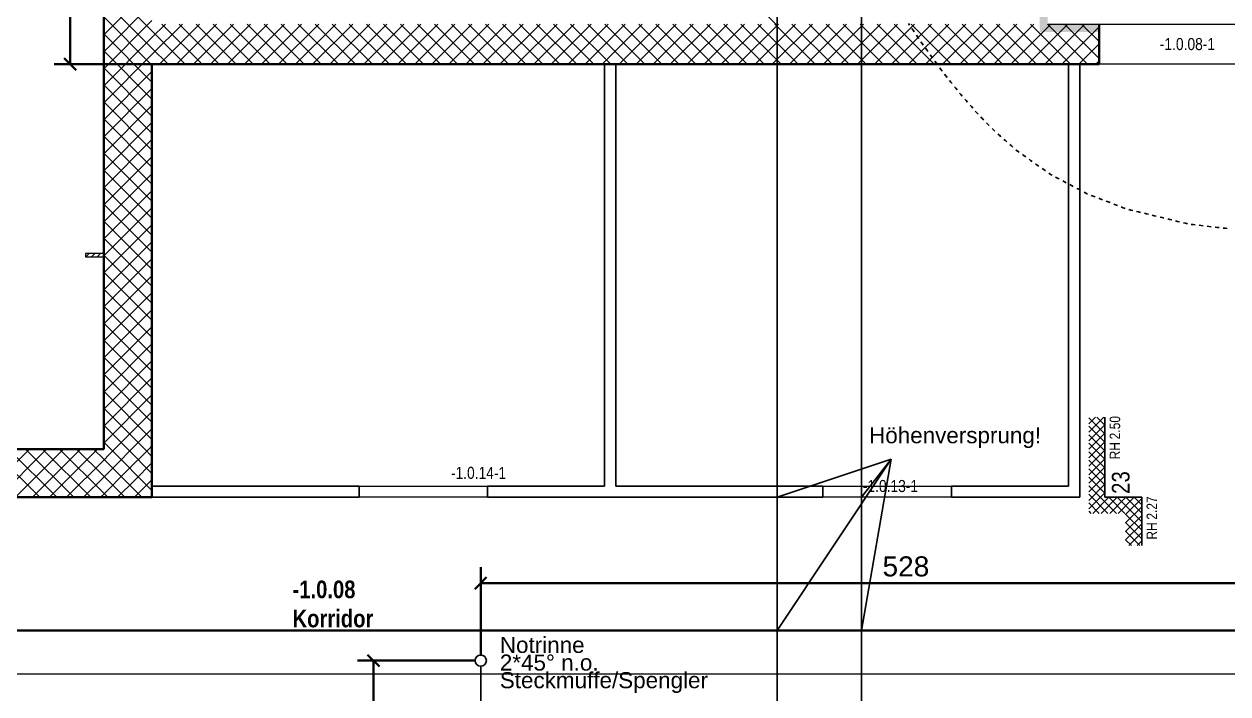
# Model space of a CAD drawing. Extents: x 885 to 2021, y 330 to 1122.
# Drawn here: x 1121.6 to 1271.6, y 550.1 to 633.6 of the extents above; entities that cross this region are included whole.
import ezdxf
from ezdxf.lldxf.tags import DXFTag

# ---------------------------------------------------------------- set-up
doc = ezdxf.new("R2010")
doc.units = 0
doc.layers.get('0').update_dxf_attribs({"lineweight": 25})
for name, color, linetype, lineweight in [('015 Innenwände Bauteilschraffuren Neu', 7, 'Continuous', 25), ('015 Innenwände Neu', 7, 'Continuous', 25), ('016 Trennwände Neu', 7, 'Continuous', 25), ('027 Oberhalb Neu', 7, 'Continuous', 25), ('080 Raum Innen Kontur Neu', 7, 'Continuous', 25), ('160 Beschriftungen Ausführung Neu', 7, 'Continuous', 25), ('260 Kennzeichnung Sichtbeton Neu', 7, 'Continuous', 25)]:
    doc.layers.add(name, color=color, linetype=linetype, lineweight=lineweight)
for name, color, linetype, lineweight, true_color in [('S_Kaltwasser_Einlage', 3, 'fein_strichliert', 25, 0x00ff00), ('S_Schmutzwasser_Einlage', 7, 'fein_strichliert', 25, 0xcc6600), ('S_T_Mass_Einlage', 7, 'Continuous', 35, 0x0080ff), ('S_Text_Einlage', 7, 'Continuous', 25, 0x99ff99)]:
    doc.layers.add(name, color=color, linetype=linetype, lineweight=lineweight, true_color=true_color)
doc.styles.get("Standard").update_dxf_attribs({"font": 'arial.ttf'})
tags = doc.linetypes.add('fein_strichliert', pattern=[4, 1, -2, 1]).pattern_tags.tags
tags[8:9] = [DXFTag(74, 4), DXFTag(75, 0), DXFTag(340, '0'), DXFTag(46, 0.0), DXFTag(50, 0.0), DXFTag(44, 0.0), DXFTag(45, 0.0)]
tags[6:7] = [DXFTag(74, 4), DXFTag(75, 0), DXFTag(340, '0'), DXFTag(46, 0.0), DXFTag(50, 0.0), DXFTag(44, 0.0), DXFTag(45, 0.0)]
tags[4:5] = [DXFTag(74, 4), DXFTag(75, 0), DXFTag(340, '0'), DXFTag(46, 0.0), DXFTag(50, 0.0), DXFTag(44, 0.0), DXFTag(45, 0.0)]
tags = doc.linetypes.add('Strichpunkt 3_1_1mm Achsen', pattern=[0.005, 0.003, -0.001, 0, -0.001]).pattern_tags.tags
tags[10:11] = [DXFTag(74, 4), DXFTag(75, 0), DXFTag(340, '0'), DXFTag(46, 1.0), DXFTag(50, 0.0), DXFTag(44, 0.0), DXFTag(45, 0.0)]
tags[8:9] = [DXFTag(74, 4), DXFTag(75, 0), DXFTag(340, '0'), DXFTag(46, 1.0), DXFTag(50, 0.0), DXFTag(44, 0.0), DXFTag(45, 0.0)]
tags[6:7] = [DXFTag(74, 4), DXFTag(75, 0), DXFTag(340, '0'), DXFTag(46, 1.0), DXFTag(50, 0.0), DXFTag(44, 0.0), DXFTag(45, 0.0)]
tags[4:5] = [DXFTag(74, 4), DXFTag(75, 0), DXFTag(340, '0'), DXFTag(46, 1.0), DXFTag(50, 0.0), DXFTag(44, 0.0), DXFTag(45, 0.0)]

# ---------------------------------------------------------------- blocks, each defined once
blk = doc.blocks.new('Referenz-A0T8DINEAL', base_point=(896.59, 372.19))
at = {"layer": '015 Innenwände Bauteilschraffuren Neu', "color": 0, "linetype": 'Continuous', "lineweight": 0, "ltscale": 0.0169}
for p, q in [((1137.58, 632.74), (1131.58, 638.74)), ((1131.58, 632.28), (1137.58, 638.28)), ((1137.58, 630.61), (1131.58, 636.61)), ((1131.58, 630.16), (1137.58, 636.16)), ((1137.58, 628.49), (1131.58, 634.49)), ((1131.58, 628.04), (1137.58, 634.04)), ((1137.58, 631.92), (1139.26, 633.6)), ((1137.58, 629.8), (1141.38, 633.6)), ((1138.51, 628.6), (1143.51, 633.6)), ((1143.83, 628.6), (1138.83, 633.6)), ((1140.63, 628.6), (1145.63, 633.6)), ((1145.95, 628.6), (1140.95, 633.6)), ((1142.75, 628.6), (1147.75, 633.6)), ((1148.08, 628.6), (1143.08, 633.6)), ((1144.87, 628.6), (1149.87, 633.6)), ((1150.2, 628.6), (1145.2, 633.6)), ((1146.99, 628.6), (1151.99, 633.6)), ((1152.32, 628.6), (1147.32, 633.6)), ((1149.11, 628.6), (1154.11, 633.6)), ((1154.44, 628.6), (1149.44, 633.6)), ((1151.23, 628.6), (1156.23, 633.6)), ((1156.56, 628.6), (1151.56, 633.6)), ((1153.36, 628.6), (1158.36, 633.6)), ((1158.68, 628.6), (1153.68, 633.6)), ((1155.48, 628.6), (1160.48, 633.6)), ((1160.8, 628.6), (1155.8, 633.6)), ((1157.6, 628.6), (1162.6, 633.6)), ((1162.93, 628.6), (1157.93, 633.6)), ((1159.72, 628.6), (1164.72, 633.6)), ((1165.05, 628.6), (1160.05, 633.6)), ((1161.84, 628.6), (1166.84, 633.6)), ((1167.17, 628.6), (1162.17, 633.6)), ((1163.96, 628.6), (1168.96, 633.6)), ((1169.29, 628.6), (1164.29, 633.6)), ((1166.08, 628.6), (1171.08, 633.6)), ((1171.41, 628.6), (1166.41, 633.6)), ((1168.2, 628.6), (1173.2, 633.6)), ((1173.53, 628.6), (1168.53, 633.6)), ((1170.33, 628.6), (1175.33, 633.6)), ((1175.65, 628.6), (1170.65, 633.6)), ((1172.45, 628.6), (1177.45, 633.6)), ((1177.77, 628.6), (1172.77, 633.6)), ((1174.57, 628.6), (1179.57, 633.6)), ((1179.9, 628.6), (1174.9, 633.6)), ((1176.69, 628.6), (1181.69, 633.6)), ((1182.02, 628.6), (1177.02, 633.6)), ((1178.81, 628.6), (1183.81, 633.6)), ((1184.14, 628.6), (1179.14, 633.6)), ((1180.93, 628.6), (1185.93, 633.6)), ((1186.26, 628.6), (1181.26, 633.6)), ((1183.05, 628.6), (1188.05, 633.6)), ((1188.38, 628.6), (1183.38, 633.6)), ((1185.17, 628.6), (1190.17, 633.6)), ((1190.5, 628.6), (1185.5, 633.6)), ((1187.3, 628.6), (1192.3, 633.6)), ((1192.62, 628.6), (1187.62, 633.6)), ((1189.42, 628.6), (1194.42, 633.6)), ((1194.74, 628.6), (1189.74, 633.6)), ((1191.54, 628.6), (1196.54, 633.6)), ((1196.87, 628.6), (1191.87, 633.6)), ((1193.66, 628.6), (1198.66, 633.6)), ((1198.99, 628.6), (1193.99, 633.6)), ((1195.78, 628.6), (1200.78, 633.6)), ((1201.11, 628.6), (1196.11, 633.6)), ((1197.9, 628.6), (1202.9, 633.6)), ((1203.23, 628.6), (1198.23, 633.6)), ((1200.02, 628.6), (1205.02, 633.6)), ((1205.35, 628.6), (1200.35, 633.6)), ((1202.15, 628.6), (1207.15, 633.6)), ((1207.47, 628.6), (1202.47, 633.6)), ((1204.27, 628.6), (1209.27, 633.6)), ((1209.59, 628.6), (1204.59, 633.6)), ((1206.39, 628.6), (1211.39, 633.6)), ((1211.72, 628.6), (1206.72, 633.6)), ((1208.51, 628.6), (1213.51, 633.6)), ((1213.84, 628.6), (1208.84, 633.6)), ((1210.63, 628.6), (1215.63, 633.6)), ((1215.96, 628.6), (1210.96, 633.6)), ((1212.75, 628.6), (1217.75, 633.6)), ((1218.08, 628.6), (1213.08, 633.6)), ((1214.87, 628.6), (1219.87, 633.6)), ((1220.2, 628.6), (1215.2, 633.6)), ((1216.99, 628.6), (1221.99, 633.6)), ((1222.32, 628.6), (1217.32, 633.6)), ((1219.12, 628.6), (1224.12, 633.6)), ((1224.44, 628.6), (1219.44, 633.6)), ((1221.24, 628.6), (1226.24, 633.6)), ((1226.56, 628.6), (1221.56, 633.6)), ((1223.36, 628.6), (1228.36, 633.6)), ((1228.69, 628.6), (1223.69, 633.6)), ((1225.48, 628.6), (1230.48, 633.6)), ((1230.81, 628.6), (1225.81, 633.6)), ((1227.6, 628.6), (1232.6, 633.6)), ((1232.93, 628.6), (1227.93, 633.6)), ((1229.72, 628.6), (1234.72, 633.6)), ((1235.05, 628.6), (1230.05, 633.6)), ((1231.84, 628.6), (1236.84, 633.6)), ((1237.17, 628.6), (1232.17, 633.6)), ((1233.97, 628.6), (1238.97, 633.6)), ((1239.29, 628.6), (1234.29, 633.6)), ((1236.09, 628.6), (1241.09, 633.6)), ((1241.41, 628.6), (1236.41, 633.6)), ((1238.21, 628.6), (1243.21, 633.6)), ((1243.54, 628.6), (1238.54, 633.6)), ((1240.33, 628.6), (1245.33, 633.6)), ((1245.66, 628.6), (1240.66, 633.6)), ((1242.45, 628.6), (1247.45, 633.6)), ((1247.78, 628.6), (1242.78, 633.6)), ((1244.57, 628.6), (1249.57, 633.6)), ((1249.9, 628.6), (1244.9, 633.6)), ((1246.69, 628.6), (1251.69, 633.6)), ((1252.02, 628.6), (1247.02, 633.6)), ((1248.81, 628.6), (1253.81, 633.6)), ((1254.14, 628.6), (1249.14, 633.6)), ((1250.94, 628.6), (1255.58, 633.25)), ((1255.58, 629.29), (1251.26, 633.6)), ((1255.58, 631.41), (1253.38, 633.6)), ((1255.58, 633.53), (1255.51, 633.6)), ((1137.58, 626.37), (1131.58, 632.37)), ((1131.58, 625.92), (1137.58, 631.92)), ((1141.71, 628.6), (1137.58, 632.74)), ((1137.58, 624.25), (1131.58, 630.25)), ((1139.59, 628.6), (1137.58, 630.61)), ((1253.06, 628.6), (1255.58, 631.12)), ((1131.58, 623.8), (1137.58, 629.8)), ((1255.18, 628.6), (1255.58, 629)), ((1137.58, 622.13), (1131.58, 628.13)), ((1131.58, 621.68), (1137.58, 627.68)), ((1137.58, 620.01), (1131.58, 626.01)), ((1131.58, 619.55), (1137.58, 625.55)), ((1137.58, 617.89), (1131.58, 623.89)), ((1131.58, 617.43), (1137.58, 623.43)), ((1137.58, 615.77), (1131.58, 621.77)), ((1131.58, 615.31), (1137.58, 621.31)), ((1137.58, 613.64), (1131.58, 619.64)), ((1131.58, 613.19), (1137.58, 619.19)), ((1137.58, 611.52), (1131.58, 617.52)), ((1131.58, 611.07), (1137.58, 617.07)), ((1137.58, 609.4), (1131.58, 615.4)), ((1131.58, 608.95), (1137.58, 614.95)), ((1137.58, 607.28), (1131.58, 613.28)), ((1131.58, 606.83), (1137.58, 612.83)), ((1137.58, 605.16), (1131.58, 611.16)), ((1131.58, 604.7), (1137.58, 610.7)), ((1137.58, 603.04), (1131.58, 609.04)), ((1131.58, 602.58), (1137.58, 608.58)), ((1137.58, 600.92), (1131.58, 606.92)), ((1131.58, 600.46), (1137.58, 606.46)), ((1129.36, 604.6), (1129.76, 605)), ((1130.06, 604.6), (1130.46, 605)), ((1130.77, 604.6), (1131.17, 605)), ((1131.48, 604.6), (1131.58, 604.7)), ((1137.58, 598.8), (1131.58, 604.8)), ((1131.58, 598.34), (1137.58, 604.34)), ((1137.58, 596.67), (1131.58, 602.67)), ((1131.58, 596.22), (1137.58, 602.22)), ((1137.58, 594.55), (1131.58, 600.55)), ((1131.58, 594.1), (1137.58, 600.1)), ((1137.58, 592.43), (1131.58, 598.43)), ((1131.58, 591.98), (1137.58, 597.98)), ((1137.58, 590.31), (1131.58, 596.31)), ((1131.58, 589.86), (1137.58, 595.86)), ((1137.58, 588.19), (1131.58, 594.19)), ((1131.58, 587.73), (1137.58, 593.73)), ((1137.58, 586.07), (1131.58, 592.07)), ((1131.58, 585.61), (1137.58, 591.61)), ((1137.58, 583.95), (1131.58, 589.95)), ((1131.58, 583.49), (1137.58, 589.49)), ((1137.58, 581.82), (1131.58, 587.82)), ((1131.58, 581.37), (1137.58, 587.37)), ((1136.68, 580.6), (1131.58, 585.7)), ((1132.93, 580.6), (1137.58, 585.25)), ((1134.56, 580.6), (1131.58, 583.58)), ((1135.05, 580.6), (1137.58, 583.13)), ((1116.33, 574.6), (1122.33, 580.6)), ((1123.59, 574.6), (1117.59, 580.6)), ((1118.45, 574.6), (1124.45, 580.6)), ((1125.71, 574.6), (1119.71, 580.6)), ((1120.57, 574.6), (1126.57, 580.6)), ((1127.83, 574.6), (1121.83, 580.6)), ((1122.69, 574.6), (1128.69, 580.6)), ((1129.95, 574.6), (1123.95, 580.6)), ((1124.81, 574.6), (1130.81, 580.6)), ((1131.58, 575.1), (1126.07, 580.6)), ((1131.58, 577.22), (1128.19, 580.6)), ((1131.58, 579.34), (1130.31, 580.6)), ((1132.44, 580.6), (1131.58, 581.46)), ((1132.26, 579.93), (1132.93, 580.6)), ((1137.58, 575.46), (1132.44, 580.6)), ((1133.32, 578.87), (1135.05, 580.6)), ((1134.38, 577.8), (1137.17, 580.6)), ((1137.58, 577.58), (1134.56, 580.6)), ((1137.58, 579.7), (1136.68, 580.6)), ((1137.17, 580.6), (1137.58, 581.01)), ((1126.93, 574.6), (1131.58, 579.25)), ((1131.58, 579.25), (1132.26, 579.93)), ((1136.31, 574.6), (1131.58, 579.34)), ((1131.58, 577.13), (1133.32, 578.87)), ((1131.58, 575.01), (1134.38, 577.8)), ((1135.44, 576.74), (1137.58, 578.89)), ((1129.05, 574.6), (1131.58, 577.13)), ((1134.19, 574.6), (1131.58, 577.22)), ((1133.3, 574.6), (1135.44, 576.74)), ((1136.5, 575.68), (1137.58, 576.76)), ((1131.17, 574.6), (1131.58, 575.01)), ((1132.07, 574.6), (1131.58, 575.1)), ((1135.42, 574.6), (1136.5, 575.68)), ((1137.54, 574.6), (1137.56, 574.62)), ((1137.56, 574.62), (1137.58, 574.64))]:
    blk.add_line(p, q, dxfattribs=at)
at = {"layer": '015 Innenwände Neu', "color": 0, "lineweight": 35}
for p, q in [((1131.58, 743.6), (1131.58, 580.6)), ((1255.58, 633.6), (1255.58, 628.6)), ((1137.58, 628.6), (1255.58, 628.6)), ((1137.58, 580.6), (1137.58, 628.6)), ((1131.58, 580.6), (1107.78, 580.6)), ((1137.58, 574.6), (1137.58, 580.6)), ((1107.78, 574.6), (1137.58, 574.6))]:
    blk.add_line(p, q, dxfattribs=at)
at = {"layer": '015 Innenwände Neu', "color": 0, "lineweight": 18}
for p, q in [((1129.28, 605), (1129.28, 604.6)), ((1131.58, 605), (1129.28, 605)), ((1129.28, 604.6), (1131.58, 604.6)), ((1131.58, 605), (1131.58, 604.6))]:
    blk.add_line(p, q, dxfattribs=at)
at = {"layer": '016 Trennwände Neu', "color": 0, "lineweight": -2}
for p, q in [((1193.98, 628.6), (1193.98, 576)), ((1195.38, 628.6), (1193.98, 628.6)), ((1195.38, 576), (1195.38, 628.6)), ((1251.78, 628.6), (1253.18, 628.6)), ((1251.78, 628.6), (1251.78, 576)), ((1253.18, 576), (1253.18, 628.6)), ((1163.38, 576), (1137.58, 576)), ((1137.58, 574.6), (1137.58, 576)), ((1163.38, 576), (1163.38, 574.6)), ((1193.98, 576), (1179.38, 576)), ((1179.38, 576), (1179.38, 574.6)), ((1221.18, 576), (1195.38, 576)), ((1221.18, 576), (1221.18, 574.6)), ((1251.78, 576), (1237.18, 576)), ((1237.18, 576), (1237.18, 574.6)), ((1253.18, 574.6), (1253.18, 576)), ((1137.58, 574.6), (1163.38, 574.6)), ((1179.38, 574.6), (1221.18, 574.6)), ((1237.18, 574.6), (1253.18, 574.6))]:
    blk.add_line(p, q, dxfattribs=at)
at = {"layer": '027 Oberhalb Neu', "color": 0, "linetype": 'Strichpunkt 3_1_1mm Achsen', "lineweight": 35, "ltscale": 0.1225}
blk.add_line((1599.54, 558), (1035.78, 558), dxfattribs=at)
at = {"layer": '027 Oberhalb Neu', "color": 0, "linetype": 'Strichpunkt 3_1_1mm Achsen', "lineweight": 13, "ltscale": 0.0169}
blk.add_line((1030.18, 552.6), (1597.28, 552.6), dxfattribs=at)
at = {"layer": '080 Raum Innen Kontur Neu', "color": 0, "linetype": 'Continuous', "lineweight": 13, "ltscale": 0.0169}
for p, q in [((1131.58, 580.6), (1131.58, 670.6)), ((1249.18, 633.6), (1382.38, 633.6)), ((1193.98, 628.6), (1137.58, 628.6)), ((1137.58, 628.6), (1137.58, 576)), ((1193.98, 576), (1193.98, 628.6)), ((1195.38, 628.6), (1195.38, 576)), ((1251.78, 628.6), (1195.38, 628.6)), ((1251.78, 576), (1251.78, 628.6)), ((1279.18, 628.6), (1253.18, 628.6)), ((1253.18, 628.6), (1253.18, 574.6)), ((1081.58, 580.6), (1131.58, 580.6)), ((1137.58, 576), (1193.98, 576)), ((1195.38, 576), (1251.78, 576)), ((1137.58, 574.6), (1041.78, 574.6)), ((1253.18, 574.6), (1137.58, 574.6))]:
    blk.add_line(p, q, dxfattribs=at)
at = {"layer": '160 Beschriftungen Ausführung Neu', "color": 0, "linetype": 'Continuous', "lineweight": 13, "ltscale": 0.0169}
for p, q in [((1256.19, 584.6), (1254.29, 582.71)), ((1255.13, 584.6), (1254.29, 583.77)), ((1254.29, 584.53), (1256.29, 582.53)), ((1256.29, 583.65), (1254.29, 581.65)), ((1254.29, 583.47), (1256.29, 581.47)), ((1255.28, 584.6), (1256.29, 583.59)), ((1256.29, 582.59), (1254.29, 580.59)), ((1254.29, 582.41), (1256.29, 580.41)), ((1256.29, 581.53), (1254.29, 579.53)), ((1254.29, 581.35), (1256.29, 579.35)), ((1256.29, 580.47), (1254.29, 578.47)), ((1254.29, 580.28), (1256.29, 578.28)), ((1256.29, 579.41), (1254.29, 577.41)), ((1254.29, 579.22), (1256.29, 577.22)), ((1256.29, 578.35), (1254.29, 576.35)), ((1254.29, 578.16), (1256.29, 576.16)), ((1256.29, 577.28), (1254.29, 575.28)), ((1254.29, 577.1), (1256.29, 575.1)), ((1256.29, 576.22), (1254.29, 574.22)), ((1254.29, 576.04), (1257.73, 572.6)), ((1256.29, 575.16), (1254.29, 573.16)), ((1254.29, 574.98), (1256.67, 572.6)), ((1256.79, 574.6), (1254.79, 572.6)), ((1257.85, 574.6), (1255.85, 572.6)), ((1256.79, 574.6), (1258.79, 572.6)), ((1258.91, 574.6), (1256.91, 572.6)), ((1257.85, 574.6), (1260.89, 571.56)), ((1259.97, 574.6), (1257.97, 572.6)), ((1260.89, 574.46), (1258.89, 572.46)), ((1258.91, 574.6), (1260.89, 572.62)), ((1259.97, 574.6), (1260.89, 573.68)), ((1254.29, 573.92), (1255.61, 572.6)), ((1260.89, 573.4), (1258.89, 571.4)), ((1254.29, 572.86), (1254.55, 572.6)), ((1258.89, 572.5), (1260.89, 570.5)), ((1260.89, 572.34), (1258.89, 570.34)), ((1258.89, 571.44), (1260.89, 569.44)), ((1260.89, 571.28), (1258.89, 569.28)), ((1258.89, 570.38), (1260.67, 568.6)), ((1260.89, 570.22), (1259.28, 568.6)), ((1258.89, 569.32), (1259.61, 568.6)), ((1260.89, 569.16), (1260.34, 568.6))]:
    blk.add_line(p, q, dxfattribs=at)
at = {"layer": '160 Beschriftungen Ausführung Neu', "color": 0, "linetype": 'Continuous', "lineweight": -2, "ltscale": 0.0625}
for p, q in [((1256.29, 574.6), (1256.29, 584.6)), ((1260.89, 574.6), (1256.29, 574.6)), ((1260.89, 568.6), (1260.89, 574.6))]:
    blk.add_line(p, q, dxfattribs=at)
at = {"layer": '260 Kennzeichnung Sichtbeton Neu', "color": 0, "linetype": 'Continuous', "lineweight": 0, "ltscale": 0.0169}
for points in [[(1249.18, 633.6), (1249.18, 689.6), (1248.18, 689.6)], [(1249.18, 633.6), (1249.16, 633.6), (1248.18, 689.6)], [(1249.18, 632.6), (1248.2, 688.6), (1248.18, 688.6)], [(1248.18, 632.6), (1249.18, 632.6), (1248.18, 688.6)], [(1249.18, 632.6), (1249.18, 633.6), (1249.16, 633.6)], [(1249.18, 632.6), (1255.58, 632.6), (1249.18, 633.6)], [(1255.58, 632.6), (1255.58, 633.6), (1249.18, 633.6)]]:
    blk.add_solid(points, dxfattribs=at)
at = {"layer": '160 Beschriftungen Ausführung Neu', "color": 0, "linetype": 'Continuous', "lineweight": 13, "ltscale": 0.0169, "char_height": 1.5, "attachment_point": 1}
for s, insert in [('{\\fArial Narrow;-1.0.08-1}', (1263.15, 631.86)), ('{\\fArial Narrow;-1.0.14-1}', (1174.83, 578.4)), ('{\\fArial Narrow;-1.0.13-1}', (1226.15, 576.76))]:
    blk.add_mtext(s, dxfattribs=dict(at, insert=insert))
at = {"layer": '160 Beschriftungen Ausführung Neu', "color": 0, "linetype": 'Continuous', "lineweight": 13, "ltscale": 0.0169, "attachment_point": 1, "rotation": 90}
for s, insert, char_height in [('{\\fArial Narrow;50}', (1256.9, 583.08), 1.3), ('{\\fArial Narrow;2.}', (1256.9, 581.82), 1.3), ('{\\fArial Narrow;RH}', (1256.9, 579.33), 1.3), ('{\\fArial Narrow;3}', (1257.17, 576.45), 2.2), ('{\\fArial Narrow;2}', (1257.17, 575.03), 2.2), ('{\\fArial Narrow;27}', (1261.5, 573.06), 1.3), ('{\\fArial Narrow;2.}', (1261.5, 571.82), 1.3), ('{\\fArial Narrow;RH}', (1261.5, 569.33), 1.3)]:
    blk.add_mtext(s, dxfattribs=dict(at, insert=insert, char_height=char_height))
at = {"layer": '160 Beschriftungen Ausführung Neu', "color": 0, "linetype": 'Continuous', "lineweight": 13, "ltscale": 0.002197, "char_height": 2.2, "attachment_point": 1}
for s, insert in [('{\\fArial Narrow|b1|i0;-1.0.08}', (1155.09, 564.22)), ('{\\fArial Narrow|b1|i0;Korridor}', (1155.09, 560.59))]:
    blk.add_mtext(s, dxfattribs=dict(at, insert=insert))
blk = doc.blocks.new('Polylinie-A0T8DIOIAL', base_point=(1215.46, 502.62))
at = {"color": 0, "lineweight": -2}
for p, q in [((1227.26, 660), (1215.46, 648.2)), ((1241.18, 660), (1227.26, 660)), ((1215.46, 648.2), (1215.46, 545.76)), ((1215.46, 545.76), (1228.55, 532.67)), ((1228.55, 532.67), (1293.9, 502.62))]:
    blk.add_line(p, q, dxfattribs=at)
blk = doc.blocks.new('Polylinie-A0T8DIOYAL', base_point=(1225.96, 507.46))
at = {"color": 0, "lineweight": -2}
for p, q in [((1235.33, 656), (1225.96, 646.63)), ((1241.18, 656), (1235.33, 656)), ((1225.96, 646.63), (1225.96, 544.99)), ((1225.96, 544.99), (1233.71, 537.24)), ((1233.71, 537.24), (1299.26, 507.46))]:
    blk.add_line(p, q, dxfattribs=at)
blk = doc.blocks.new('Polylinie-A0T8DIP4AL', base_point=(1140.34, 633.43))
at = {"color": 0, "lineweight": -2}
for p, q in [((1140.34, 659.42), (1189.47, 659.42)), ((1189.47, 659.42), (1215.46, 633.43))]:
    blk.add_line(p, q, dxfattribs=at)
blk = doc.blocks.new('Polylinie-A0T8DIPMAL', base_point=(1178.54, 495.14))
at = {"color": 0, "lineweight": -2}
for p, q in [((1178.54, 553.54), (1178.54, 543.57)), ((1178.54, 543.57), (1189.98, 532.13)), ((1189.98, 532.13), (1269.62, 495.14)), ((1269.62, 495.14), (1287.46, 495.14))]:
    blk.add_line(p, q, dxfattribs=at)
blk = doc.blocks.new('Teilstrecke-A0T8DIQ8AL', base_point=(1153.1, 607.7))
at = {"color": 0, "linetype": 'Continuous', "lineweight": -2}
for p, q in [((1231.98, 633.47), (1231.84, 633.67)), ((1232.4, 632.85), (1232.26, 633.05)), ((1232.55, 632.64), (1232.4, 632.85)), ((1232.97, 632.02), (1232.83, 632.23)), ((1233.11, 631.81), (1232.97, 632.02)), ((1233.53, 631.19), (1233.39, 631.4)), ((1233.67, 630.98), (1233.53, 631.19)), ((1234.11, 630.37), (1233.96, 630.58)), ((1234.25, 630.17), (1234.11, 630.37)), ((1234.69, 629.57), (1234.55, 629.77)), ((1234.84, 629.36), (1234.69, 629.57)), ((1235.28, 628.76), (1235.13, 628.96)), ((1235.43, 628.55), (1235.28, 628.76)), ((1235.87, 627.95), (1235.72, 628.15)), ((1235.9, 627.91), (1235.87, 627.95)), ((1236.02, 627.75), (1235.9, 627.91)), ((1236.49, 627.16), (1236.33, 627.36)), ((1236.64, 626.96), (1236.49, 627.16)), ((1237.1, 626.37), (1236.95, 626.57)), ((1237.26, 626.18), (1237.1, 626.37)), ((1237.72, 625.59), (1237.57, 625.79)), ((1237.88, 625.39), (1237.72, 625.59)), ((1238.36, 624.82), (1238.19, 625)), ((1238.52, 624.63), (1238.36, 624.82)), ((1239.01, 624.06), (1238.85, 624.25)), ((1239.18, 623.87), (1239.01, 624.06)), ((1239.67, 623.31), (1239.51, 623.5)), ((1239.83, 623.12), (1239.67, 623.31)), ((1240.33, 622.55), (1240.16, 622.74)), ((1240.38, 622.5), (1240.33, 622.55)), ((1240.5, 622.37), (1240.38, 622.5)), ((1241.03, 621.84), (1240.85, 622.02)), ((1241.2, 621.66), (1241.03, 621.84)), ((1241.73, 621.12), (1241.55, 621.3)), ((1241.9, 620.95), (1241.73, 621.12)), ((1242.43, 620.41), (1242.25, 620.59)), ((1242.6, 620.23), (1242.43, 620.41)), ((1243.16, 619.73), (1242.97, 619.89)), ((1243.34, 619.56), (1243.16, 619.73)), ((1243.91, 619.07), (1243.72, 619.23)), ((1244.09, 618.9), (1243.91, 619.07)), ((1244.66, 618.41), (1244.47, 618.57)), ((1244.84, 618.24), (1244.66, 618.41)), ((1245.25, 617.88), (1245.22, 617.91)), ((1245.42, 617.76), (1245.25, 617.88)), ((1245.62, 617.62), (1245.42, 617.76)), ((1246.24, 617.18), (1246.03, 617.33)), ((1246.44, 617.04), (1246.24, 617.18)), ((1247.05, 616.61), (1246.85, 616.75)), ((1247.26, 616.46), (1247.05, 616.61)), ((1247.87, 616.03), (1247.67, 616.17)), ((1248.07, 615.89), (1247.87, 616.03)), ((1248.69, 615.45), (1248.48, 615.6)), ((1248.89, 615.31), (1248.69, 615.45)), ((1249.5, 614.88), (1249.3, 615.02)), ((1249.52, 614.86), (1249.5, 614.88)), ((1249.72, 614.76), (1249.52, 614.86)), ((1250.39, 614.41), (1250.16, 614.52)), ((1250.61, 614.29), (1250.39, 614.41)), ((1251.27, 613.94), (1251.05, 614.05)), ((1251.49, 613.82), (1251.27, 613.94)), ((1252.15, 613.47), (1251.93, 613.59)), ((1252.37, 613.35), (1252.15, 613.47)), ((1253.04, 613), (1252.82, 613.12)), ((1253.26, 612.89), (1253.04, 613)), ((1253.92, 612.53), (1253.7, 612.65)), ((1254.1, 612.44), (1253.92, 612.53)), ((1254.14, 612.42), (1254.1, 612.44)), ((1254.84, 612.15), (1254.61, 612.24)), ((1255.08, 612.06), (1254.84, 612.15)), ((1255.78, 611.79), (1255.54, 611.88)), ((1256.01, 611.7), (1255.78, 611.79)), ((1256.71, 611.43), (1256.48, 611.52)), ((1256.94, 611.34), (1256.71, 611.43)), ((1257.64, 611.07), (1257.41, 611.16)), ((1257.88, 610.98), (1257.64, 611.07)), ((1258.58, 610.71), (1258.34, 610.8)), ((1258.81, 610.62), (1258.58, 610.71)), ((1259.53, 610.42), (1259.29, 610.48)), ((1259.77, 610.37), (1259.53, 610.42)), ((1260.5, 610.19), (1260.26, 610.25)), ((1260.75, 610.13), (1260.5, 610.19)), ((1261.47, 609.95), (1261.23, 610.01)), ((1261.72, 609.89), (1261.47, 609.95)), ((1262.45, 609.71), (1262.2, 609.77)), ((1262.69, 609.66), (1262.45, 609.71)), ((1263.42, 609.48), (1263.18, 609.54)), ((1263.66, 609.42), (1263.42, 609.48)), ((1264.39, 609.24), (1264.15, 609.3)), ((1264.63, 609.18), (1264.39, 609.24)), ((1265.36, 609), (1265.12, 609.06)), ((1265.6, 608.95), (1265.36, 609)), ((1266.33, 608.77), (1266.09, 608.83)), ((1266.58, 608.71), (1266.33, 608.77)), ((1267.32, 608.6), (1267.07, 608.62)), ((1267.56, 608.57), (1267.32, 608.6)), ((1268.31, 608.48), (1268.06, 608.51)), ((1268.56, 608.45), (1268.31, 608.48)), ((1269.3, 608.37), (1269.05, 608.4)), ((1269.55, 608.34), (1269.3, 608.37)), ((1270.3, 608.26), (1270.05, 608.28)), ((1270.54, 608.23), (1270.3, 608.26)), ((1271.29, 608.14), (1271.04, 608.17)), ((1271.54, 608.11), (1271.29, 608.14))]:
    blk.add_line(p, q, dxfattribs=at)
blk = doc.blocks.new('Abwassersammelpunkt (Zentrale)-A0T8DIQCAL', base_point=(1177.84, 553.54))
at = {"color": 0, "linetype": 'ByBlock', "lineweight": -2, "ltscale": 0.25}
blk.add_circle((1178.54, 554.24), 0.7, dxfattribs=at)
blk = doc.blocks.new('Maß-A0T8DIRYAL', base_point=(1161.85, 475.86))
at = {"color": 0, "linetype": 'ByBlock', "lineweight": -2, "ltscale": 0.35}
for p, q in [((1164.44, 554.98), (1165.92, 553.5)), ((1163.18, 554.24), (1177.84, 554.24)), ((1165.18, 476.6), (1165.18, 554.24)), ((1164.44, 477.35), (1165.92, 475.86)), ((1163.18, 476.6), (1166.82, 476.6))]:
    blk.add_line(p, q, dxfattribs=at)
at = {"color": 0, "linetype": 'ByBlock', "lineweight": -2, "ltscale": 0.35, "insert": (1161.85, 512.66), "char_height": 2.5, "attachment_point": 1, "rotation": 90}
blk.add_mtext('{\\fArial;388}', dxfattribs=at)
blk = doc.blocks.new('Maß-A0T8DIS0AL', base_point=(1177.8, 554.94))
at = {"color": 0, "linetype": 'ByBlock', "lineweight": -2, "ltscale": 0.35}
for p, q in [((1178.54, 565.9), (1178.54, 554.94)), ((1284.18, 565.9), (1284.18, 558)), ((1177.8, 563.16), (1179.28, 564.65)), ((1283.44, 563.16), (1284.92, 564.65)), ((1284.18, 563.9), (1178.54, 563.9))]:
    blk.add_line(p, q, dxfattribs=at)
at = {"color": 0, "linetype": 'ByBlock', "lineweight": -2, "ltscale": 0.35, "insert": (1228.6, 567.24), "char_height": 2.5, "attachment_point": 1}
blk.add_mtext('{\\fArial;528}', dxfattribs=at)
blk = doc.blocks.new('Maß-A0T8DIS2AL', base_point=(1122.17, 627.86))
at = {"color": 0, "linetype": 'ByBlock', "lineweight": -2, "ltscale": 0.35}
for p, q in [((1127.38, 628.6), (1127.38, 692.57)), ((1126.64, 690.35), (1128.12, 688.86)), ((1125.38, 689.6), (1142.58, 689.6)), ((1125.38, 687.22), (1160.68, 687.22)), ((1126.64, 687.96), (1128.12, 686.47)), ((1126.64, 660.17), (1128.12, 658.68)), ((1125.38, 659.42), (1138.34, 659.42)), ((1126.64, 657.35), (1128.12, 655.87)), ((1125.38, 656.61), (1182.72, 656.61)), ((1125.38, 628.6), (1140.63, 628.6)), ((1126.64, 629.35), (1128.12, 627.86))]:
    blk.add_line(p, q, dxfattribs=at)
at = {"color": 0, "linetype": 'ByBlock', "lineweight": -2, "ltscale": 0.35, "char_height": 2.5, "attachment_point": 1, "rotation": 90}
for s, insert in [('{\\fArial;12}', (1122.17, 686.75)), ('{\\fArial;139}', (1124.05, 670.68)), ('{\\fArial;14}', (1122.17, 656.35)), ('{\\fArial;140}', (1124.05, 639.97))]:
    blk.add_mtext(s, dxfattribs=dict(at, insert=insert))

msp = doc.modelspace()

# ---------------------------------------------------------------- linework, layer by layer
at = {"layer": 'S_Text_Einlage', "ltscale": 0.25}
for p, q in [((1215.46, 574.6), (1229.69, 579.34)), ((1229.69, 579.34), (1215.46, 558)), ((1229.69, 579.34), (1225.96, 574.6)), ((1229.69, 579.34), (1225.96, 558))]:
    msp.add_line(p, q, dxfattribs=at)

# ---------------------------------------------------------------- block references
at = {"color": 8, "lineweight": 25, "ltscale": 0.25, "true_color": 0x808080}
msp.add_blockref('Referenz-A0T8DINEAL', (896.59, 372.19), dxfattribs=at)
at = {"layer": 'S_Kaltwasser_Einlage', "color": 96, "ltscale": 0.25, "true_color": 0x007f00}
msp.add_blockref('Teilstrecke-A0T8DIQ8AL', (1153.1, 607.7), dxfattribs=at)
at = {"layer": 'S_Schmutzwasser_Einlage', "linetype": 'fein_strichliert', "ltscale": 0.25}
for name, p in [('Polylinie-A0T8DIOIAL', (1215.46, 502.62)), ('Polylinie-A0T8DIP4AL', (1140.34, 633.43)), ('Polylinie-A0T8DIOYAL', (1225.96, 507.46)), ('Polylinie-A0T8DIPMAL', (1178.54, 495.14))]:
    msp.add_blockref(name, p, dxfattribs=at)
at = {"layer": 'S_Schmutzwasser_Einlage', "ltscale": 0.25}
msp.add_blockref('Abwassersammelpunkt (Zentrale)-A0T8DIQCAL', (1177.84, 553.54), dxfattribs=at)
at = {"layer": 'S_T_Mass_Einlage', "ltscale": 0.35}
for name, p in [('Maß-A0T8DIS2AL', (1122.17, 627.86)), ('Maß-A0T8DIS0AL', (1177.8, 554.94)), ('Maß-A0T8DIRYAL', (1161.85, 475.86))]:
    msp.add_blockref(name, p, dxfattribs=at)

# ---------------------------------------------------------------- texts
at = {"layer": 'S_Text_Einlage', "ltscale": 0.25, "char_height": 2, "attachment_point": 1}
for s, insert in [('{\\fArial;Höhenversprung!}', (1226.92, 583.34)), ('{\\fArial;Notrinne}', (1180.92, 557.2)), ('{\\fArial;2*45° n.o.}', (1180.92, 555)), ('{\\fArial;Steckmuffe/Spengler}', (1180.92, 552.8))]:
    msp.add_mtext(s, dxfattribs=dict(at, insert=insert))

doc.saveas('drawing.dxf')
